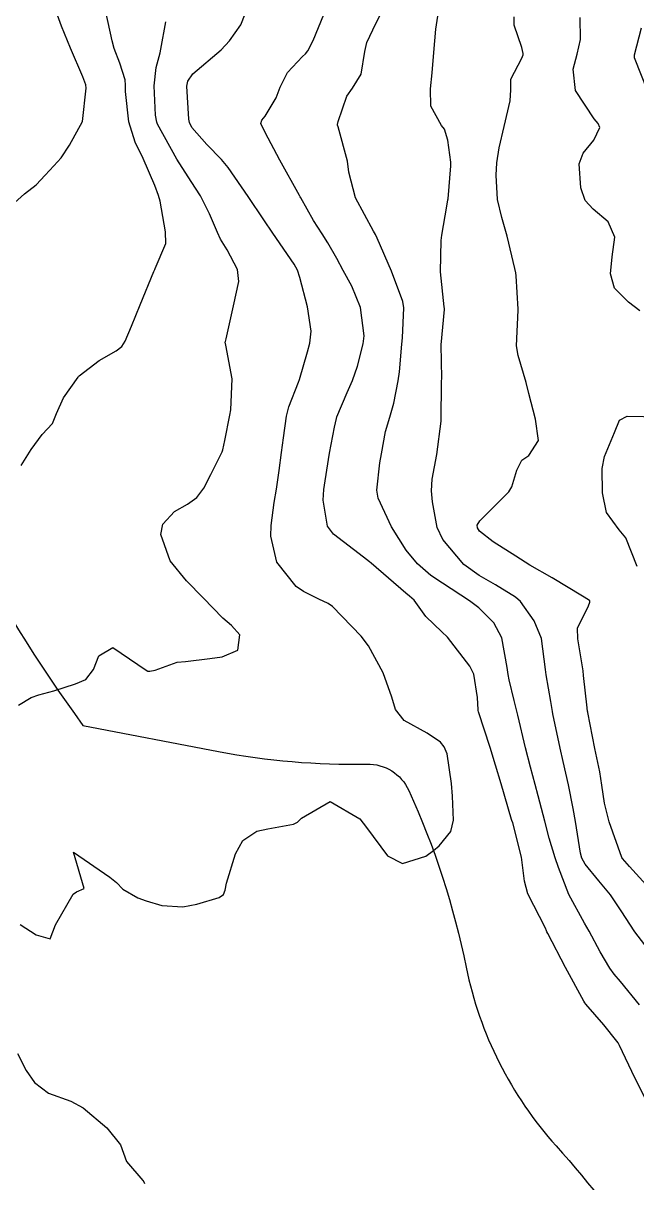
# Model space of a CAD drawing. Header units: metres. Extents: x 298520 to 308411, y 7433745 to 7450750.
# Drawn here: x 302885.2 to 302918.8, y 7440992.4 to 7441055.8 of the extents above; entities that cross this region are included whole.
import ezdxf

# ---------------------------------------------------------------- set-up
doc = ezdxf.new("R2010")
doc.units = ezdxf.units.M
doc.header["$LTSCALE"] = 10
for name, color, linetype in [('Curvas de Nivel 1m', 11, 'Continuous'), ('Curvas de Nivel 5m', 15, 'Continuous'), ('Hidrografia', 140, 'Continuous')]:
    doc.layers.add(name, color=color, linetype=linetype)

msp = doc.modelspace()

# ---------------------------------------------------------------- linework, layer by layer
at = {"layer": 'Curvas de Nivel 1m', "flags": 128}
for points, elevation in [([(302885.106, 7441031.631), (302885.647, 7441032.499), (302886.251, 7441033.322), (302886.81, 7441033.932), (302887.042, 7441034.482), (302887.424, 7441035.325), (302888.219, 7441036.471), (302888.247, 7441036.507), (302888.284, 7441036.542), (302889.379, 7441037.377), (302890.305, 7441037.901), (302890.618, 7441038.136), (302890.796, 7441038.443), (302891.143, 7441039.26), (302891.618, 7441040.431), (302892.36, 7441042.244), (302892.414, 7441042.368), (302892.442, 7441042.419), (302893.014, 7441043.777), (302893, 7441044.414), (302892.711, 7441046.106), (302892.619, 7441046.418), (302892.411, 7441046.961), (302891.771, 7441048.43), (302891.333, 7441049.328), (302890.996, 7441050.442), (302890.812, 7441052.111), (302890.811, 7441052.445), (302890.791, 7441052.75), (302890.495, 7441053.656), (302890.2, 7441054.453), (302890.091, 7441054.871), (302889.734, 7441056.458)], 736), ([(302884.954, 7441018.511), (302885.644, 7441018.937), (302886.079, 7441019.067), (302886.892, 7441019.299), (302888.085, 7441019.684), (302888.635, 7441019.917), (302889.068, 7441020.46), (302889.349, 7441021.213), (302890.111, 7441021.672), (302891.939, 7441020.422), (302892.043, 7441020.371), (302892.092, 7441020.364), (302892.146, 7441020.365), (302892.438, 7441020.417), (302893.634, 7441020.871), (302894.1, 7441020.9), (302895.434, 7441021.056), (302896.105, 7441021.156), (302896.958, 7441021.519), (302897.072, 7441022.366), (302896.617, 7441022.862), (302896.132, 7441023.272), (302895.055, 7441024.391), (302894.152, 7441025.308), (302893.264, 7441026.409), (302892.75, 7441027.849), (302892.847, 7441028.413), (302893.494, 7441029.113), (302894.204, 7441029.513), (302894.721, 7441029.882), (302895.104, 7441030.391), (302895.478, 7441031.133), (302896.102, 7441032.381), (302896.144, 7441032.481), (302896.249, 7441032.993), (302896.516, 7441034.376), (302896.568, 7441034.678), (302896.642, 7441036.375), (302896.31, 7441038.212), (302896.275, 7441038.38), (302896.276, 7441038.417), (302896.315, 7441038.571), (302896.726, 7441040.374), (302897.02, 7441041.696), (302896.944, 7441042.364), (302896.374, 7441043.43), (302896.019, 7441044.015), (302895.844, 7441044.378), (302895.411, 7441045.403), (302894.92, 7441046.392), (302894.415, 7441047.18), (302893.627, 7441048.408), (302892.563, 7441050.308), (302892.524, 7441050.419), (302892.459, 7441050.808), (302892.384, 7441052.421), (302892.493, 7441053.414), (302892.704, 7441054.215), (302892.749, 7441054.418), (302893.023, 7441055.91)], 737), ([(302885.051, 7441006.509), (302885.924, 7441005.933), (302886.685, 7441005.725), (302886.987, 7441006.484), (302887.95, 7441008.169), (302888.128, 7441008.292), (302888.545, 7441008.464), (302887.973, 7441010.47), (302889.959, 7441009.1), (302890.312, 7441008.8), (302890.676, 7441008.439), (302891.491, 7441007.97), (302891.947, 7441007.803), (302892.808, 7441007.548), (302893.944, 7441007.471), (302894.71, 7441007.623), (302895.947, 7441007.983), (302896.179, 7441008.147), (302896.275, 7441008.375), (302896.347, 7441008.764), (302896.824, 7441010.367), (302897.24, 7441011.105), (302897.992, 7441011.606), (302898.597, 7441011.741), (302899.998, 7441011.995), (302900.23, 7441012.096), (302900.446, 7441012.323), (302902.012, 7441013.229), (302903.636, 7441012.284), (302903.996, 7441011.816), (302905.148, 7441010.268), (302905.969, 7441009.836), (302907.244, 7441010.241), (302907.666, 7441010.546), (302907.982, 7441010.81), (302908.618, 7441011.599), (302908.768, 7441012.222), (302908.715, 7441013.524), (302908.656, 7441014.224), (302908.418, 7441015.847), (302908.257, 7441016.228), (302908.047, 7441016.491), (302907.322, 7441016.973), (302906.064, 7441017.676), (302905.596, 7441018.265), (302905.392, 7441018.955), (302904.921, 7441020.272), (302904.115, 7441021.749), (302903.711, 7441022.284), (302902.139, 7441023.904), (302901.91, 7441024.072), (302901.401, 7441024.311), (302900.55, 7441024.727), (302900.15, 7441025), (302899.09, 7441026.341), (302898.762, 7441027.767), (302898.778, 7441028.344), (302898.95, 7441029.598), (302899.078, 7441030.341), (302899.214, 7441031.355), (302899.344, 7441032.339), (302899.451, 7441033.138), (302899.626, 7441034.336), (302899.756, 7441034.847), (302900.281, 7441036.187), (302900.331, 7441036.329), (302900.772, 7441037.857), (302900.906, 7441038.321), (302900.976, 7441038.977), (302900.767, 7441040.323), (302900.357, 7441041.923), (302900.227, 7441042.331), (302900.048, 7441042.651), (302898.874, 7441044.345), (302898.39, 7441045.07), (302897.525, 7441046.359), (302896.426, 7441047.936), (302896.059, 7441048.376), (302895.264, 7441049.21), (302894.45, 7441050.141), (302894.316, 7441050.401), (302894.273, 7441050.585), (302894.164, 7441052.403), (302894.217, 7441052.672), (302894.49, 7441053.077), (302896.046, 7441054.377), (302896.508, 7441054.868), (302897.119, 7441055.762), (302897.353, 7441056.362)], 738), ([(302919.603, 7440996.295), (302918.685, 7440998.101), (302917.851, 7440999.878), (302917.763, 7441000.022), (302917.694, 7441000.112), (302916.981, 7441001.008), (302916.007, 7441002.138), (302915.951, 7441002.206), (302915.885, 7441002.304), (302914.889, 7441004.15), (302913.921, 7441006.017), (302913.87, 7441006.109), (302913.849, 7441006.161), (302913.794, 7441006.293), (302912.831, 7441008.177), (302912.651, 7441008.87), (302912.48, 7441010.182), (302912.001, 7441012.065), (302911.961, 7441012.19), (302911.94, 7441012.254), (302911.363, 7441014.197), (302911.068, 7441015.229), (302910.77, 7441016.199), (302910.132, 7441018.149), (302910.114, 7441018.209), (302910.109, 7441018.245), (302910.08, 7441018.934), (302909.882, 7441020.212), (302909.662, 7441020.652), (302908.44, 7441022.227), (302908.126, 7441022.516), (302907.246, 7441023.355), (302906.605, 7441024.253), (302906.361, 7441024.473), (302906.147, 7441024.632), (302904.252, 7441026.279), (302904.164, 7441026.356), (302903.841, 7441026.61), (302902.186, 7441027.869), (302901.874, 7441028.305), (302901.629, 7441029.731), (302901.661, 7441030.308), (302901.732, 7441030.796), (302901.984, 7441032.304), (302902.257, 7441033.725), (302902.355, 7441034.206), (302902.385, 7441034.299), (302902.946, 7441035.623), (302903.228, 7441036.291), (302903.511, 7441037.071), (302903.823, 7441038.285), (302903.872, 7441038.73), (302903.671, 7441040.287), (302903.197, 7441041.445), (302902.728, 7441042.296), (302902.37, 7441042.962), (302901.889, 7441043.818), (302901.576, 7441044.312), (302901.109, 7441045.038), (302900.402, 7441046.28), (302900.373, 7441046.33), (302900.328, 7441046.407), (302899.26, 7441048.342), (302898.448, 7441049.864), (302898.224, 7441050.352), (302898.271, 7441050.535), (302898.457, 7441050.762), (302899.057, 7441051.754), (302899.277, 7441052.342), (302899.673, 7441053.15), (302900.498, 7441054.023), (302900.664, 7441054.164), (302900.797, 7441054.326), (302901.085, 7441054.898), (302901.669, 7441056.313)], 739), ([(302919.907, 7441004.515), (302918.688, 7441006.102), (302917.94, 7441007.247), (302917.357, 7441008.119), (302916.718, 7441008.886), (302915.97, 7441009.806), (302915.787, 7441010.142), (302915.709, 7441010.411), (302915.437, 7441012.146), (302915.309, 7441012.848), (302915.045, 7441014.15), (302914.768, 7441015.42), (302914.602, 7441016.154), (302914.195, 7441018.035), (302914.171, 7441018.159), (302914.078, 7441018.701), (302913.827, 7441020.163), (302913.799, 7441020.462), (302913.583, 7441022.165), (302913.17, 7441023.132), (302912.431, 7441024.177), (302912.145, 7441024.423), (302911.056, 7441025.1), (302910.157, 7441025.612), (302909.335, 7441026.218), (302908.183, 7441027.574), (302907.868, 7441028.235), (302907.616, 7441029.648), (302907.556, 7441030.24), (302907.585, 7441030.877), (302907.851, 7441032.236), (302908.087, 7441034.059), (302908.091, 7441034.233), (302908.099, 7441036.05), (302908.111, 7441036.233), (302908.114, 7441036.404), (302908.091, 7441038.233), (302908.262, 7441040.161), (302908.261, 7441040.231), (302908.249, 7441040.316), (302908.047, 7441042.235), (302908.095, 7441043.949), (302908.12, 7441044.234), (302908.399, 7441045.832), (302908.456, 7441046.176), (302908.46, 7441046.229), (302908.623, 7441048.035), (302908.622, 7441048.228), (302908.445, 7441049.435), (302908.261, 7441050.042), (302908.113, 7441050.235), (302907.522, 7441051.302), (302907.504, 7441052.245), (302907.6, 7441053.129), (302907.683, 7441054.242), (302907.787, 7441055.512), (302907.905, 7441056.236)], 741), ([(302919.838, 7441008.091), (302918.399, 7441009.675), (302918.005, 7441010.11), (302917.974, 7441010.168), (302917.281, 7441012.121), (302917.031, 7441013.142), (302916.875, 7441014.127), (302916.759, 7441014.858), (302916.498, 7441016.133), (302916.105, 7441018.107), (302916.103, 7441018.14), (302916.102, 7441018.168), (302916.075, 7441018.355), (302915.882, 7441020.142), (302915.854, 7441020.385), (302915.56, 7441022.146), (302915.547, 7441022.728), (302916.141, 7441023.953), (302916.229, 7441024.139), (302916.22, 7441024.216), (302916.144, 7441024.275), (302915.816, 7441024.473), (302914.156, 7441025.472), (302912.937, 7441026.172), (302912.17, 7441026.669), (302910.927, 7441027.453), (302910.19, 7441028.036), (302910.065, 7441028.211), (302910.051, 7441028.355), (302910.197, 7441028.601), (302911.795, 7441030.186), (302911.948, 7441030.453), (302912.231, 7441031.371), (302912.498, 7441031.918), (302912.883, 7441032.174), (302913.417, 7441033.003), (302913.239, 7441034.17), (302912.874, 7441035.577), (302912.744, 7441036.175), (302912.305, 7441037.644), (302912.216, 7441038.181), (302912.291, 7441040.14), (302912.293, 7441040.181), (302912.185, 7441042.016), (302912.172, 7441042.183), (302912.125, 7441042.415), (302911.693, 7441044.19), (302911.399, 7441045.201), (302911.175, 7441046.198), (302911.102, 7441047.521), (302911.133, 7441048.199), (302911.257, 7441049.013), (302911.537, 7441050.194), (302911.868, 7441051.59), (302911.892, 7441052.189), (302911.897, 7441052.773), (302912.499, 7441053.921), (302912.568, 7441054.113), (302912.574, 7441054.179), (302912.506, 7441054.516), (302912.074, 7441055.742), (302912.088, 7441056.187)], 742), ([(302918.956, 7441040.104), (302918.337, 7441040.564), (302917.566, 7441041.343), (302917.36, 7441042.125), (302917.434, 7441043.057), (302917.589, 7441044.122), (302917.226, 7441044.962), (302916.398, 7441045.67), (302915.957, 7441046.144), (302915.737, 7441046.823), (302915.638, 7441048.148), (302915.863, 7441048.722), (302916.446, 7441049.431), (302916.759, 7441050.135), (302916.677, 7441050.358), (302916.457, 7441050.598), (302915.435, 7441052.15), (302915.317, 7441053.325), (302915.529, 7441054.15), (302915.707, 7441054.952), (302915.692, 7441056.148)], 743), ([(302919.39, 7441052.101), (302918.668, 7441053.94), (302918.672, 7441054.108), (302919.042, 7441055.581)], 744), ([(302918.82, 7441026.103), (302918.186, 7441027.673), (302917.833, 7441028.115), (302917.14, 7441029.063), (302916.914, 7441030.129), (302916.891, 7441031.473), (302917.03, 7441032.128), (302917.579, 7441033.443), (302917.842, 7441034.116), (302918.265, 7441034.332), (302920.055, 7441034.302)], 743), ([(302884.909, 7440999.442), (302885.379, 7440998.505), (302885.826, 7440997.844), (302886.6, 7440997.267), (302887.817, 7440996.83), (302888.497, 7440996.463), (302889.797, 7440995.365), (302890.531, 7440994.439), (302890.873, 7440993.532), (302891.764, 7440992.497), (302891.819, 7440992.419), (302891.859, 7440992.322)], 739)]:
    msp.add_lwpolyline(points, dxfattribs=dict(at, elevation=elevation))
at = {"layer": 'Curvas de Nivel 5m', "flags": 128}
for points, elevation in [([(302884.395, 7441045.693), (302885.285, 7441046.507), (302885.918, 7441046.989), (302886.418, 7441047.515), (302886.885, 7441048.027), (302887.292, 7441048.481), (302887.744, 7441049.173), (302888.453, 7441050.47), (302888.664, 7441052.284), (302888.644, 7441052.468), (302888.487, 7441052.902), (302887.807, 7441054.477), (302887.319, 7441055.678), (302887.016, 7441056.485)], 735), ([(302918.935, 7441002.099), (302917.896, 7441003.386), (302917.559, 7441003.775), (302917.308, 7441004.119), (302916.789, 7441005.004), (302916.183, 7441006.136), (302915.929, 7441006.579), (302915.075, 7441008.149), (302914.501, 7441009.621), (302914.318, 7441010.157), (302913.989, 7441011.237), (302913.753, 7441012.164), (302913.395, 7441013.547), (302913.224, 7441014.172), (302912.969, 7441015.113), (302912.708, 7441016.173), (302912.28, 7441017.967), (302912.226, 7441018.178), (302912.079, 7441018.76), (302911.803, 7441019.897), (302911.751, 7441020.185), (302911.705, 7441020.58), (302911.402, 7441022.191), (302910.959, 7441023.025), (302910.139, 7441023.831), (302909.633, 7441024.215), (302908.152, 7441025.18), (302907.517, 7441025.6), (302906.784, 7441026.251), (302906.174, 7441026.998), (302905.363, 7441028.268), (302904.635, 7441029.849), (302904.567, 7441030.276), (302904.738, 7441031.773), (302904.814, 7441032.274), (302905.041, 7441033.486), (302905.268, 7441034.27), (302905.494, 7441035.045), (302905.736, 7441036.265), (302905.802, 7441036.753), (302905.94, 7441038.264), (302905.965, 7441038.615), (302906.04, 7441040.263), (302905.985, 7441040.616), (302905.369, 7441042.27), (302904.58, 7441044.079), (302904.485, 7441044.279), (302904.385, 7441044.459), (302903.397, 7441046.29), (302903.039, 7441047.679), (302902.959, 7441048.295), (302902.452, 7441050.174), (302902.418, 7441050.266), (302902.417, 7441050.301), (302902.455, 7441050.467), (302902.917, 7441051.847), (302903.232, 7441052.292), (302903.715, 7441053.057), (302903.905, 7441054.286), (302904.014, 7441054.779), (302904.518, 7441055.831), (302904.747, 7441056.277)], 740)]:
    msp.add_lwpolyline(points, dxfattribs=dict(at, elevation=elevation))
at = {"layer": 'Hidrografia', "elevation": 714.2}
msp.add_lwpolyline([(302772.757, 7441330.775, 0.094308), (302782.682, 7441311.429, -0.030405), (302808.106, 7441274.366, -0.087071), (302837.462, 7441197.943, -0.083785), (302838.063, 7441174.696, 0.204318), (302842.627, 7441157.665, -0.120089), (302845.653, 7441150.992, -0.259066), (302844.729, 7441148.206, 0.492011), (302845.239, 7441142.377, -0.500527), (302845.447, 7441139.555, 0.577088), (302845.975, 7441136.843, -0.254578), (302862.949, 7441118.275, -0.008333), (302869.973, 7441087.626, -0.04711), (302872.659, 7441064.271, 0.153858), (302888.485, 7441017.404), (302895.894, 7441015.978, 0.052672), (302904.016, 7441015.288, -0.299555), (302906.316, 7441013.841, -0.056727), (302909.457, 7441004.16, 0.133793), (302914.38, 7440994.379, -0.080591), (302923.506, 7440980.191, -0.18982), (302923.916, 7440968.652, 0.029065), (302919.96, 7440954.97)], format="xyb", dxfattribs=at)

doc.saveas('drawing.dxf')
